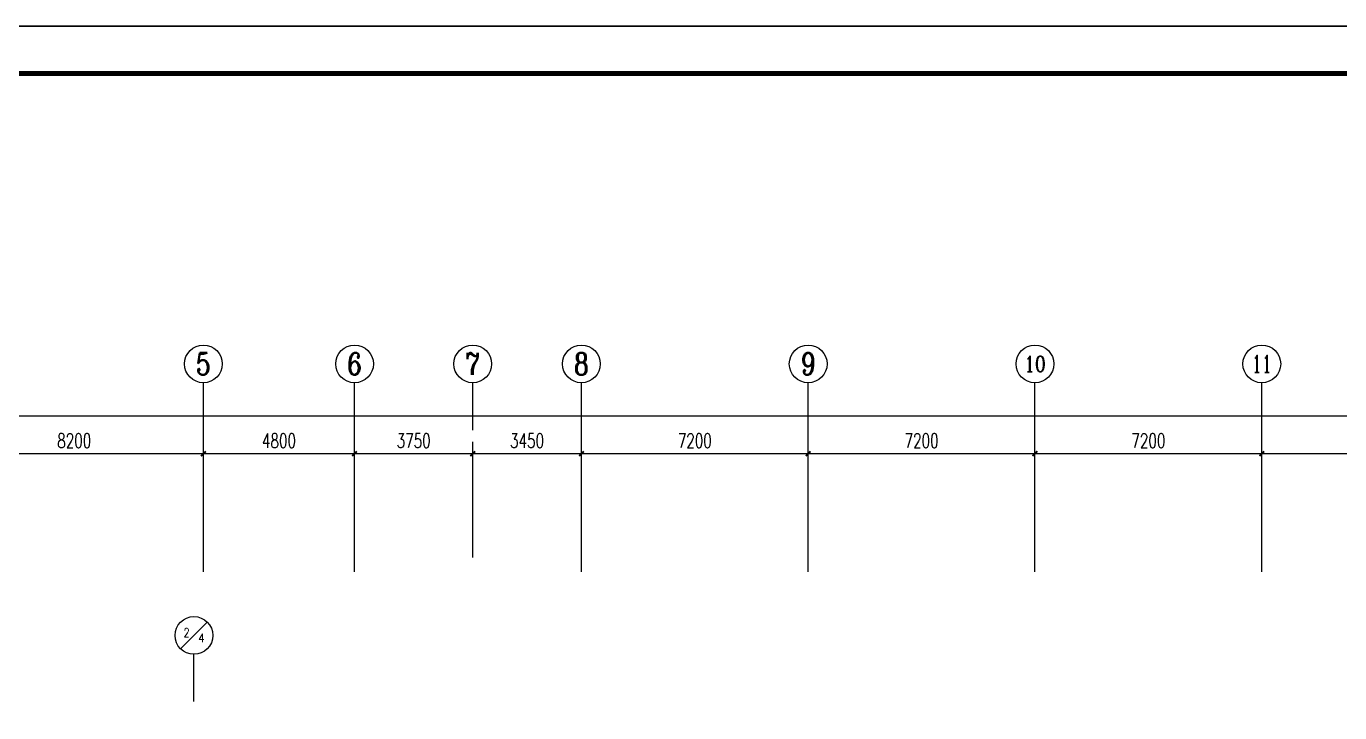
# Model space of a CAD drawing. Extents: x 1398449 to 2142961, y 256969 to 1032940.
# Drawn here: x 1544768 to 1586465, y 598612 to 620409 of the extents above; entities that cross this region are included whole.
import ezdxf
from ezdxf.enums import TextEntityAlignment as Align

# ---------------------------------------------------------------- set-up
doc = ezdxf.new("R2010")
doc.units = 0
doc.header["$LTSCALE"] = 1500
doc.header["$PDSIZE"] = 50
for name, color, linetype in [('1-建筑底图', 8, 'Continuous'), ('AXIS_TEXT', 7, 'Continuous'), ('BTTK', 7, 'Continuous'), ('PUB_TITLE', 4, 'Continuous'), ('党校-主楼（一期）参照$0$PUB_TITLE', 7, 'Continuous')]:
    doc.layers.add(name, color=color, linetype=linetype)
doc.layers.add('yichutu', color=7, linetype='Continuous', true_color=0xffffff, plot=False)
doc.styles.add('_TCH_AXIS', font='COMPLEX', dxfattribs={"bigfont": 'GBCBIG'})
doc.styles.add('_TCH_DIM_T3', font='SIMPLEX', dxfattribs={"width": 0.705882, "bigfont": 'GBCBIG'})
doc.styles.add('COMPLEX', font='COMPLEX')
doc.styles.add('HZ(TK)', font='geniso.shx', dxfattribs={"width": 0.9, "bigfont": 'hztxt.shx'})
doc.styles.get("Standard").update_dxf_attribs({"font": 'gbeitc.shx', "bigfont": 'gbcbig.shx'})
doc.linetypes.add('JIEDI', pattern='A,1.25,-0.25,0.25,-0.25,0.625,["/",Standard,S=0.6,R=0,X=0,Y=-0.3],0.625,-0.25,0.25,-0.25', length=4)
doc.dimstyles.new('_TCH_ARCH&&150', dxfattribs={"dimtxt": 446.25, "dimasz": 150, "dimexe": 375, "dimexo": 450, "dimgap": 189.375, "dimtad": 1, "dimdec": 0, "dimzin": 0, "dimdsep": 46, "dimtxsty": '_TCH_DIM_T3', "dimblk": 'ARCHTICK', "dimcen": 0.09, "dimclrt": 7, "dimazin": 2, "dimtfac": 1, "dimtdec": 0, "dimtix": 1, "dimtmove": 2, "dimatfit": 3, "dimfxl": 1, "dimtolj": 1, "dimtzin": 0, "dimarcsym": 0})

# ---------------------------------------------------------------- blocks, each defined once
blk = doc.blocks.new('_AXISO')
blk.add_circle((0, 0), 0.5)
at = {"layer": 'AXIS_TEXT', "style": 'COMPLEX', "width": 1.041667}
blk.add_attdef('A', text='', height=0.56, dxfattribs=at).set_placement((-0.25, -0.28), (0.25, -0.28), align=Align.FIT)
blk = doc.blocks.new('_ArchTick')
at = {"color": 0, "linetype": 'ByBlock', "const_width": 0.4}
blk.add_lwpolyline([(-0.5, -0.5), (0.5, 0.5)], dxfattribs=at)
blk = doc.blocks.new('*D373')
at = {"layer": '1-建筑底图', "color": 0, "lineweight": -2, "transparency": 16777216}
for p, q in [((23100, 41881), (23100, 45556)), ((31300, 41881), (31300, 45556)), ((23100, 45181), (31300, 45181))]:
    blk.add_line(p, q, dxfattribs=at)
at = {"layer": 'Defpoints', "color": 0}
for p in [(31300, 45181), (23100, 41431), (31300, 41431)]:
    blk.add_point(p, dxfattribs=at)
at = {"layer": '1-建筑底图', "color": 0, "lineweight": -2, "transparency": 16777216, "xscale": 150, "yscale": 150, "zscale": 150, "rotation": 180}
blk.add_blockref('_ArchTick', (23100, 45181), dxfattribs=at)
at = {"layer": '1-建筑底图', "color": 0, "lineweight": -2, "transparency": 16777216, "xscale": 150, "yscale": 150, "zscale": 150}
blk.add_blockref('_ArchTick', (31300, 45181), dxfattribs=at)
at = {"layer": '1-建筑底图', "color": 7, "transparency": 16777216, "insert": (27200, 45593), "char_height": 446.2, "attachment_point": 5, "style": '_TCH_DIM_T3'}
blk.add_mtext('\\A1;8200', dxfattribs=at)
blk = doc.blocks.new('*D374')
at = {"layer": '1-建筑底图', "color": 0, "lineweight": -2, "transparency": 16777216}
for p, q in [((31300, 41881), (31300, 45556)), ((36100, 41881), (36100, 45556)), ((31300, 45181), (36100, 45181))]:
    blk.add_line(p, q, dxfattribs=at)
at = {"layer": 'Defpoints', "color": 0}
for p in [(36100, 45181), (31300, 41431), (36100, 41431)]:
    blk.add_point(p, dxfattribs=at)
at = {"layer": '1-建筑底图', "color": 0, "lineweight": -2, "transparency": 16777216, "xscale": 150, "yscale": 150, "zscale": 150, "rotation": 180}
blk.add_blockref('_ArchTick', (31300, 45181), dxfattribs=at)
at = {"layer": '1-建筑底图', "color": 0, "lineweight": -2, "transparency": 16777216, "xscale": 150, "yscale": 150, "zscale": 150}
blk.add_blockref('_ArchTick', (36100, 45181), dxfattribs=at)
at = {"layer": '1-建筑底图', "color": 7, "transparency": 16777216, "insert": (33700, 45593), "char_height": 446.2, "attachment_point": 5, "style": '_TCH_DIM_T3'}
blk.add_mtext('\\A1;4800', dxfattribs=at)
blk = doc.blocks.new('*D375')
at = {"layer": '1-建筑底图', "color": 0, "lineweight": -2, "transparency": 16777216}
for p, q in [((36100, 41881), (36100, 45556)), ((39850, 41881), (39850, 45556)), ((36100, 45181), (39850, 45181))]:
    blk.add_line(p, q, dxfattribs=at)
at = {"layer": 'Defpoints', "color": 0}
for p in [(39850, 45181), (36100, 41431), (39850, 41431)]:
    blk.add_point(p, dxfattribs=at)
at = {"layer": '1-建筑底图', "color": 0, "lineweight": -2, "transparency": 16777216, "xscale": 150, "yscale": 150, "zscale": 150, "rotation": 180}
blk.add_blockref('_ArchTick', (36100, 45181), dxfattribs=at)
at = {"layer": '1-建筑底图', "color": 0, "lineweight": -2, "transparency": 16777216, "xscale": 150, "yscale": 150, "zscale": 150}
blk.add_blockref('_ArchTick', (39850, 45181), dxfattribs=at)
at = {"layer": '1-建筑底图', "color": 7, "transparency": 16777216, "insert": (37975, 45593), "char_height": 446.2, "attachment_point": 5, "style": '_TCH_DIM_T3'}
blk.add_mtext('\\A1;3750', dxfattribs=at)
blk = doc.blocks.new('*D376')
at = {"layer": '1-建筑底图', "color": 0, "lineweight": -2, "transparency": 16777216}
for p, q in [((39850, 41881), (39850, 45556)), ((43300, 41881), (43300, 45556)), ((39850, 45181), (43300, 45181))]:
    blk.add_line(p, q, dxfattribs=at)
at = {"layer": 'Defpoints', "color": 0}
for p in [(43300, 45181), (39850, 41431), (43300, 41431)]:
    blk.add_point(p, dxfattribs=at)
at = {"layer": '1-建筑底图', "color": 0, "lineweight": -2, "transparency": 16777216, "xscale": 150, "yscale": 150, "zscale": 150, "rotation": 180}
blk.add_blockref('_ArchTick', (39850, 45181), dxfattribs=at)
at = {"layer": '1-建筑底图', "color": 0, "lineweight": -2, "transparency": 16777216, "xscale": 150, "yscale": 150, "zscale": 150}
blk.add_blockref('_ArchTick', (43300, 45181), dxfattribs=at)
at = {"layer": '1-建筑底图', "color": 7, "transparency": 16777216, "insert": (41575, 45593), "char_height": 446.2, "attachment_point": 5, "style": '_TCH_DIM_T3'}
blk.add_mtext('\\A1;3450', dxfattribs=at)
blk = doc.blocks.new('*D377')
at = {"layer": '1-建筑底图', "color": 0, "lineweight": -2, "transparency": 16777216}
for p, q in [((43300, 41881), (43300, 45556)), ((50500, 41881), (50500, 45556)), ((43300, 45181), (50500, 45181))]:
    blk.add_line(p, q, dxfattribs=at)
at = {"layer": 'Defpoints', "color": 0}
for p in [(50500, 45181), (43300, 41431), (50500, 41431)]:
    blk.add_point(p, dxfattribs=at)
at = {"layer": '1-建筑底图', "color": 0, "lineweight": -2, "transparency": 16777216, "xscale": 150, "yscale": 150, "zscale": 150, "rotation": 180}
blk.add_blockref('_ArchTick', (43300, 45181), dxfattribs=at)
at = {"layer": '1-建筑底图', "color": 0, "lineweight": -2, "transparency": 16777216, "xscale": 150, "yscale": 150, "zscale": 150}
blk.add_blockref('_ArchTick', (50500, 45181), dxfattribs=at)
at = {"layer": '1-建筑底图', "color": 7, "transparency": 16777216, "insert": (46900, 45593), "char_height": 446.2, "attachment_point": 5, "style": '_TCH_DIM_T3'}
blk.add_mtext('\\A1;7200', dxfattribs=at)
blk = doc.blocks.new('*D378')
at = {"layer": '1-建筑底图', "color": 0, "lineweight": -2, "transparency": 16777216}
for p, q in [((50500, 41881), (50500, 45556)), ((57700, 41881), (57700, 45556)), ((50500, 45181), (57700, 45181))]:
    blk.add_line(p, q, dxfattribs=at)
at = {"layer": 'Defpoints', "color": 0}
for p in [(57700, 45181), (50500, 41431), (57700, 41431)]:
    blk.add_point(p, dxfattribs=at)
at = {"layer": '1-建筑底图', "color": 0, "lineweight": -2, "transparency": 16777216, "xscale": 150, "yscale": 150, "zscale": 150, "rotation": 180}
blk.add_blockref('_ArchTick', (50500, 45181), dxfattribs=at)
at = {"layer": '1-建筑底图', "color": 0, "lineweight": -2, "transparency": 16777216, "xscale": 150, "yscale": 150, "zscale": 150}
blk.add_blockref('_ArchTick', (57700, 45181), dxfattribs=at)
at = {"layer": '1-建筑底图', "color": 7, "transparency": 16777216, "insert": (54100, 45593), "char_height": 446.2, "attachment_point": 5, "style": '_TCH_DIM_T3'}
blk.add_mtext('\\A1;7200', dxfattribs=at)
blk = doc.blocks.new('*D379')
at = {"layer": '1-建筑底图', "color": 0, "lineweight": -2, "transparency": 16777216}
for p, q in [((57700, 41881), (57700, 45556)), ((64900, 41881), (64900, 45556)), ((57700, 45181), (64900, 45181))]:
    blk.add_line(p, q, dxfattribs=at)
at = {"layer": 'Defpoints', "color": 0}
for p in [(64900, 45181), (57700, 41431), (64900, 41431)]:
    blk.add_point(p, dxfattribs=at)
at = {"layer": '1-建筑底图', "color": 0, "lineweight": -2, "transparency": 16777216, "xscale": 150, "yscale": 150, "zscale": 150, "rotation": 180}
blk.add_blockref('_ArchTick', (57700, 45181), dxfattribs=at)
at = {"layer": '1-建筑底图', "color": 0, "lineweight": -2, "transparency": 16777216, "xscale": 150, "yscale": 150, "zscale": 150}
blk.add_blockref('_ArchTick', (64900, 45181), dxfattribs=at)
at = {"layer": '1-建筑底图', "color": 7, "transparency": 16777216, "insert": (61300, 45593), "char_height": 446.2, "attachment_point": 5, "style": '_TCH_DIM_T3'}
blk.add_mtext('\\A1;7200', dxfattribs=at)
blk = doc.blocks.new('*D380')
at = {"layer": '1-建筑底图', "color": 0, "lineweight": -2, "transparency": 16777216}
for p, q in [((64900, 41881), (64900, 45556)), ((73900, 41881), (73900, 45556)), ((64900, 45181), (73900, 45181))]:
    blk.add_line(p, q, dxfattribs=at)
at = {"layer": 'Defpoints', "color": 0}
for p in [(73900, 45181), (64900, 41431), (73900, 41431)]:
    blk.add_point(p, dxfattribs=at)
at = {"layer": '1-建筑底图', "color": 0, "lineweight": -2, "transparency": 16777216, "xscale": 150, "yscale": 150, "zscale": 150, "rotation": 180}
blk.add_blockref('_ArchTick', (64900, 45181), dxfattribs=at)
at = {"layer": '1-建筑底图', "color": 0, "lineweight": -2, "transparency": 16777216, "xscale": 150, "yscale": 150, "zscale": 150}
blk.add_blockref('_ArchTick', (73900, 45181), dxfattribs=at)
at = {"layer": '1-建筑底图', "color": 7, "transparency": 16777216, "insert": (69400, 45593), "char_height": 446.2, "attachment_point": 5, "style": '_TCH_DIM_T3'}
blk.add_mtext('\\A1;9000', dxfattribs=at)
blk = doc.blocks.new('*D392')
at = {"layer": '1-建筑底图', "color": 0, "lineweight": -2, "transparency": 16777216}
for p, q in [((-200, 41881), (-200, 46756)), ((139000, 41881), (139000, 46756)), ((-200, 46381), (139000, 46381))]:
    blk.add_line(p, q, dxfattribs=at)
at = {"layer": 'Defpoints', "color": 0}
for p in [(139000, 46381), (-200, 41431), (139000, 41431)]:
    blk.add_point(p, dxfattribs=at)
at = {"layer": '1-建筑底图', "color": 0, "lineweight": -2, "transparency": 16777216, "xscale": 150, "yscale": 150, "zscale": 150, "rotation": 180}
blk.add_blockref('_ArchTick', (-200, 46381), dxfattribs=at)
at = {"layer": '1-建筑底图', "color": 0, "lineweight": -2, "transparency": 16777216, "xscale": 150, "yscale": 150, "zscale": 150}
blk.add_blockref('_ArchTick', (139000, 46381), dxfattribs=at)
at = {"layer": '1-建筑底图', "color": 7, "transparency": 16777216, "insert": (69400, 46793), "char_height": 446.2, "attachment_point": 5, "style": '_TCH_DIM_T3'}
blk.add_mtext('\\A1;139200', dxfattribs=at)
blk = doc.blocks.new('vhtemplate_2020年新竖式图框_A1_1_2', base_point=(-420.5, 0))
at = {"layer": 'PUB_TITLE', "color": 7}
blk.add_lwpolyline([(-420.5, 594), (841, 594), (841, 0), (-420.5, 0)], close=True, dxfattribs=at)
at = {"layer": 'PUB_TITLE', "const_width": 1}
blk.add_lwpolyline([(-395.5, 10), (831, 10), (831, 584), (-395.5, 584)], close=True, dxfattribs=at)
at = {"layer": 'BTTK', "color": 4, "style": 'HZ(TK)', "width": 0.9}
for tag, p in [('合作单位', (796, 511.5)), ('建设单位', (796, 209.5)), ('工程名称', (796, 176.5)), ('子项名称', (806, 160)), ('图纸名称', (796, 141))]:
    blk.add_attdef(tag, text='', height=3.5, dxfattribs=at).set_placement(p, align=Align.MIDDLE_CENTER)
for tag, p in [('注册证书号', (808.5, 309.01)), ('注册印章号', (808.5, 301.01)), ('设计号', (806, 193)), ('图别', (789.75, 34)), ('图号', (822.25, 34)), ('版本号', (789.75, 26)), ('日期', (822.25, 26))]:
    blk.add_attdef(tag, text='', height=3.5, dxfattribs=at).set_placement(p, align=Align.MIDDLE)
blk = doc.blocks.new('yct-1261-594-189225-89100-150-1004.0')
at = {"layer": 'yichutu', "color": 7, "true_color": 0xffffff}
blk.add_lwpolyline([(0, 0), (0, 89100), (189225, 89100), (189225, 0)], close=True, dxfattribs=at)
blk = doc.blocks.new('1-三层建筑底图')
at = {"layer": '1-建筑底图'}
for p, q in [((31300, 41430.7), (31300, 47430.7)), ((36100, 41430.7), (36100, 47430.7)), ((39850, 45930.7), (39850, 47430.7)), ((43300, 41430.7), (43300, 47430.7)), ((50500, 41430.7), (50500, 47430.7)), ((57700, 41430.7), (57700, 47430.7)), ((64900, 41430.7), (64900, 47430.7)), ((30575.7, 38984.7), (31424.3, 39833.3)), ((31000, 37309), (31000, 38809))]:
    blk.add_line(p, q, dxfattribs=at)
blk.add_circle((31000, 39409), 600, dxfattribs=at)
ref = blk.add_blockref('_AXISO', (31300, 48030.7), dxfattribs=dict(at, xscale=1200, yscale=1200, zscale=1200))
ref.add_attrib('A', '5', dxfattribs={"layer": 'AXIS_TEXT', "height": 698.9, "style": '_TCH_AXIS'}).set_placement((31067, 47681.2), (31533, 47681.2), align=Align.FIT)
ref = blk.add_blockref('_AXISO', (36100, 48030.7), dxfattribs=dict(at, xscale=1200, yscale=1200, zscale=1200))
ref.add_attrib('A', '6', dxfattribs={"layer": 'AXIS_TEXT', "height": 698.9, "style": '_TCH_AXIS'}).set_placement((35867, 47681.2), (36333, 47681.2), align=Align.FIT)
ref = blk.add_blockref('_AXISO', (39850, 48030.7), dxfattribs=dict(at, xscale=1200, yscale=1200, zscale=1200))
ref.add_attrib('A', '7', dxfattribs={"layer": 'AXIS_TEXT', "height": 698.9, "style": '_TCH_AXIS'}).set_placement((39617, 47681.2), (40083, 47681.2), align=Align.FIT)
ref = blk.add_blockref('_AXISO', (43300, 48030.7), dxfattribs=dict(at, xscale=1200, yscale=1200, zscale=1200))
ref.add_attrib('A', '8', dxfattribs={"layer": 'AXIS_TEXT', "height": 698.9, "style": '_TCH_AXIS'}).set_placement((43067, 47681.2), (43533, 47681.2), align=Align.FIT)
ref = blk.add_blockref('_AXISO', (50500, 48030.7), dxfattribs=dict(at, xscale=1200, yscale=1200, zscale=1200))
ref.add_attrib('A', '9', dxfattribs={"layer": 'AXIS_TEXT', "height": 698.9, "style": '_TCH_AXIS'}).set_placement((50267, 47681.2), (50733, 47681.2), align=Align.FIT)
ref = blk.add_blockref('_AXISO', (57700, 48030.7), dxfattribs=dict(at, xscale=1200, yscale=1200, zscale=1200))
ref.add_attrib('A', '10', dxfattribs={"layer": 'AXIS_TEXT', "height": 492.67, "style": '_TCH_AXIS'}).set_placement((57359.8, 47784.3), (58040.2, 47784.3), align=Align.FIT)
ref = blk.add_blockref('_AXISO', (64900, 48030.7), dxfattribs=dict(at, xscale=1200, yscale=1200, zscale=1200))
ref.add_attrib('A', '11', dxfattribs={"layer": 'AXIS_TEXT', "height": 553.14, "style": '_TCH_AXIS'}).set_placement((64583.9, 47754.1), (65216.1, 47754.1), align=Align.FIT)
at = {"layer": '1-建筑底图', "style": '_TCH_AXIS'}
for s, height, p, p2 in [('2', 287.7, (30669.3, 39351.5), (30861.1, 39351.5)), ('4', 273.4, (31132, 39190.3), (31340.3, 39190.3))]:
    blk.add_text(s, height=height, dxfattribs=at).set_placement(p, p2, align=Align.FIT)
at = {"layer": '1-建筑底图'}
for p1, p2, distance, picture, middle in [((-200, 41430.7), (139000, 41430.7), 4950, '*D392', (69400, 46793.2)), ((23100, 41430.7), (31300, 41430.7), 3750, '*D373', (27200, 45593.2)), ((31300, 41430.7), (36100, 41430.7), 3750, '*D374', (33700, 45593.2)), ((36100, 41430.7), (39850, 41430.7), 3750, '*D375', (37975, 45593.2)), ((39850, 41430.7), (43300, 41430.7), 3750, '*D376', (41575, 45593.2)), ((43300, 41430.7), (50500, 41430.7), 3750, '*D377', (46900, 45593.2)), ((50500, 41430.7), (57700, 41430.7), 3750, '*D378', (54100, 45593.2)), ((57700, 41430.7), (64900, 41430.7), 3750, '*D379', (61300, 45593.2)), ((64900, 41430.7), (73900, 41430.7), 3750, '*D380', (69400, 45593.2))]:
    dim = blk.add_aligned_dim(p1=p1, p2=p2, distance=distance, dimstyle='_TCH_ARCH&&150', dxfattribs=at)
    dim.commit()
    dim.dimension.update_dxf_attribs({"geometry": picture, "text_midpoint": middle})

msp = doc.modelspace()

# ---------------------------------------------------------------- linework, layer by layer
at = {"layer": '党校-主楼（一期）参照$0$PUB_TITLE'}
msp.add_lwpolyline([(1498789.3, 531309.5), (1687939.3, 531309.5), (1687939.3, 620409.5), (1498789.3, 620409.5)], close=True, dxfattribs=at)
at = {"layer": '党校-主楼（一期）参照$0$PUB_TITLE', "const_width": 150}
msp.add_lwpolyline([(1502539.3, 532809.5), (1686439.3, 532809.5), (1686439.3, 618909.5), (1502539.3, 618909.5)], close=True, dxfattribs=at)

# ---------------------------------------------------------------- block references
at = {"xscale": 150, "yscale": 150, "zscale": 150}
msp.add_blockref('vhtemplate_2020年新竖式图框_A1_1_2', (1498714.3, 531309.5), dxfattribs=at)
at = {"layer": '1-建筑底图', "linetype": 'JIEDI'}
msp.add_blockref('1-三层建筑底图', (1519091, 561657.6), dxfattribs=at)
at = {"layer": 'yichutu'}
msp.add_blockref('yct-1261-594-189225-89100-150-1004.0', (1498714.3, 531309.5), dxfattribs=at)

doc.saveas('drawing.dxf')
